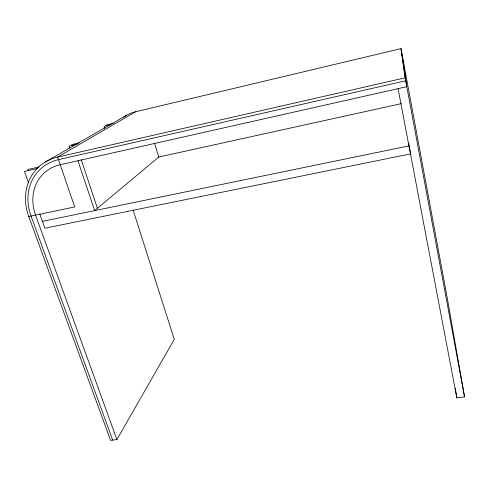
<?xml version="1.0" encoding="UTF-8"?>
<svg xmlns="http://www.w3.org/2000/svg" width="489" height="489" viewBox="0 0 489 489"><rect width="100%" height="100%" fill="white"/><g stroke="black" fill="none" stroke-linecap="round" stroke-linejoin="round"><path stroke-width="0.73" d="M398.077 88.65L456.818 397.832L464.55 396.879L447.087 297.019L400.98 48.637L135.612 111.761L57.604 157.103A53.215 45.942 45.4 0 0 28.765 216.529L110.593 440.363L116.895 439.593L174.267 339.397L133.124 210.05M45.122 162.116L126.743 115.202M106.101 125.08L113.527 123.332M110.673 124.701L103.992 126.278L104.683 128.448M79.157 142.867L71.742 144.585L72.225 146.028M77.164 144.224L69.09 146.089L69.817 148.24M400.98 48.637L405.155 77.812L57.604 157.103L74.725 206.939L28.765 216.529M39.004 166.969L27.885 169.481L28.405 170.918M37.714 168.436L24.45 171.431L28.564 182.843M158.479 157.091L401.365 103.637M42.439 221.364L409.116 145.856L410.503 153.149M410.638 153.876L44.902 228.204L39.737 213.864M112.69 440.106L31.027 216.059A50.55 43.643 45.3 0 1 58.478 159.646L405.705 80.777L401.396 50.862M116.895 439.593L35.563 215.111A45.226 39.041 45.3 0 1 60.22 164.72L406.805 86.681L402.221 55.306M81.229 159.756L97.427 208.296M77.989 160.899L94.658 210.606L158.723 157.036L154.573 143.204M405.155 77.812L464.55 396.879M455.29 388.064L456.818 397.832M408.865 143.601L409.03 145.105M123.741 117.085A40.819 37.054 49.7 0 1 135.612 111.761"/></g></svg>
